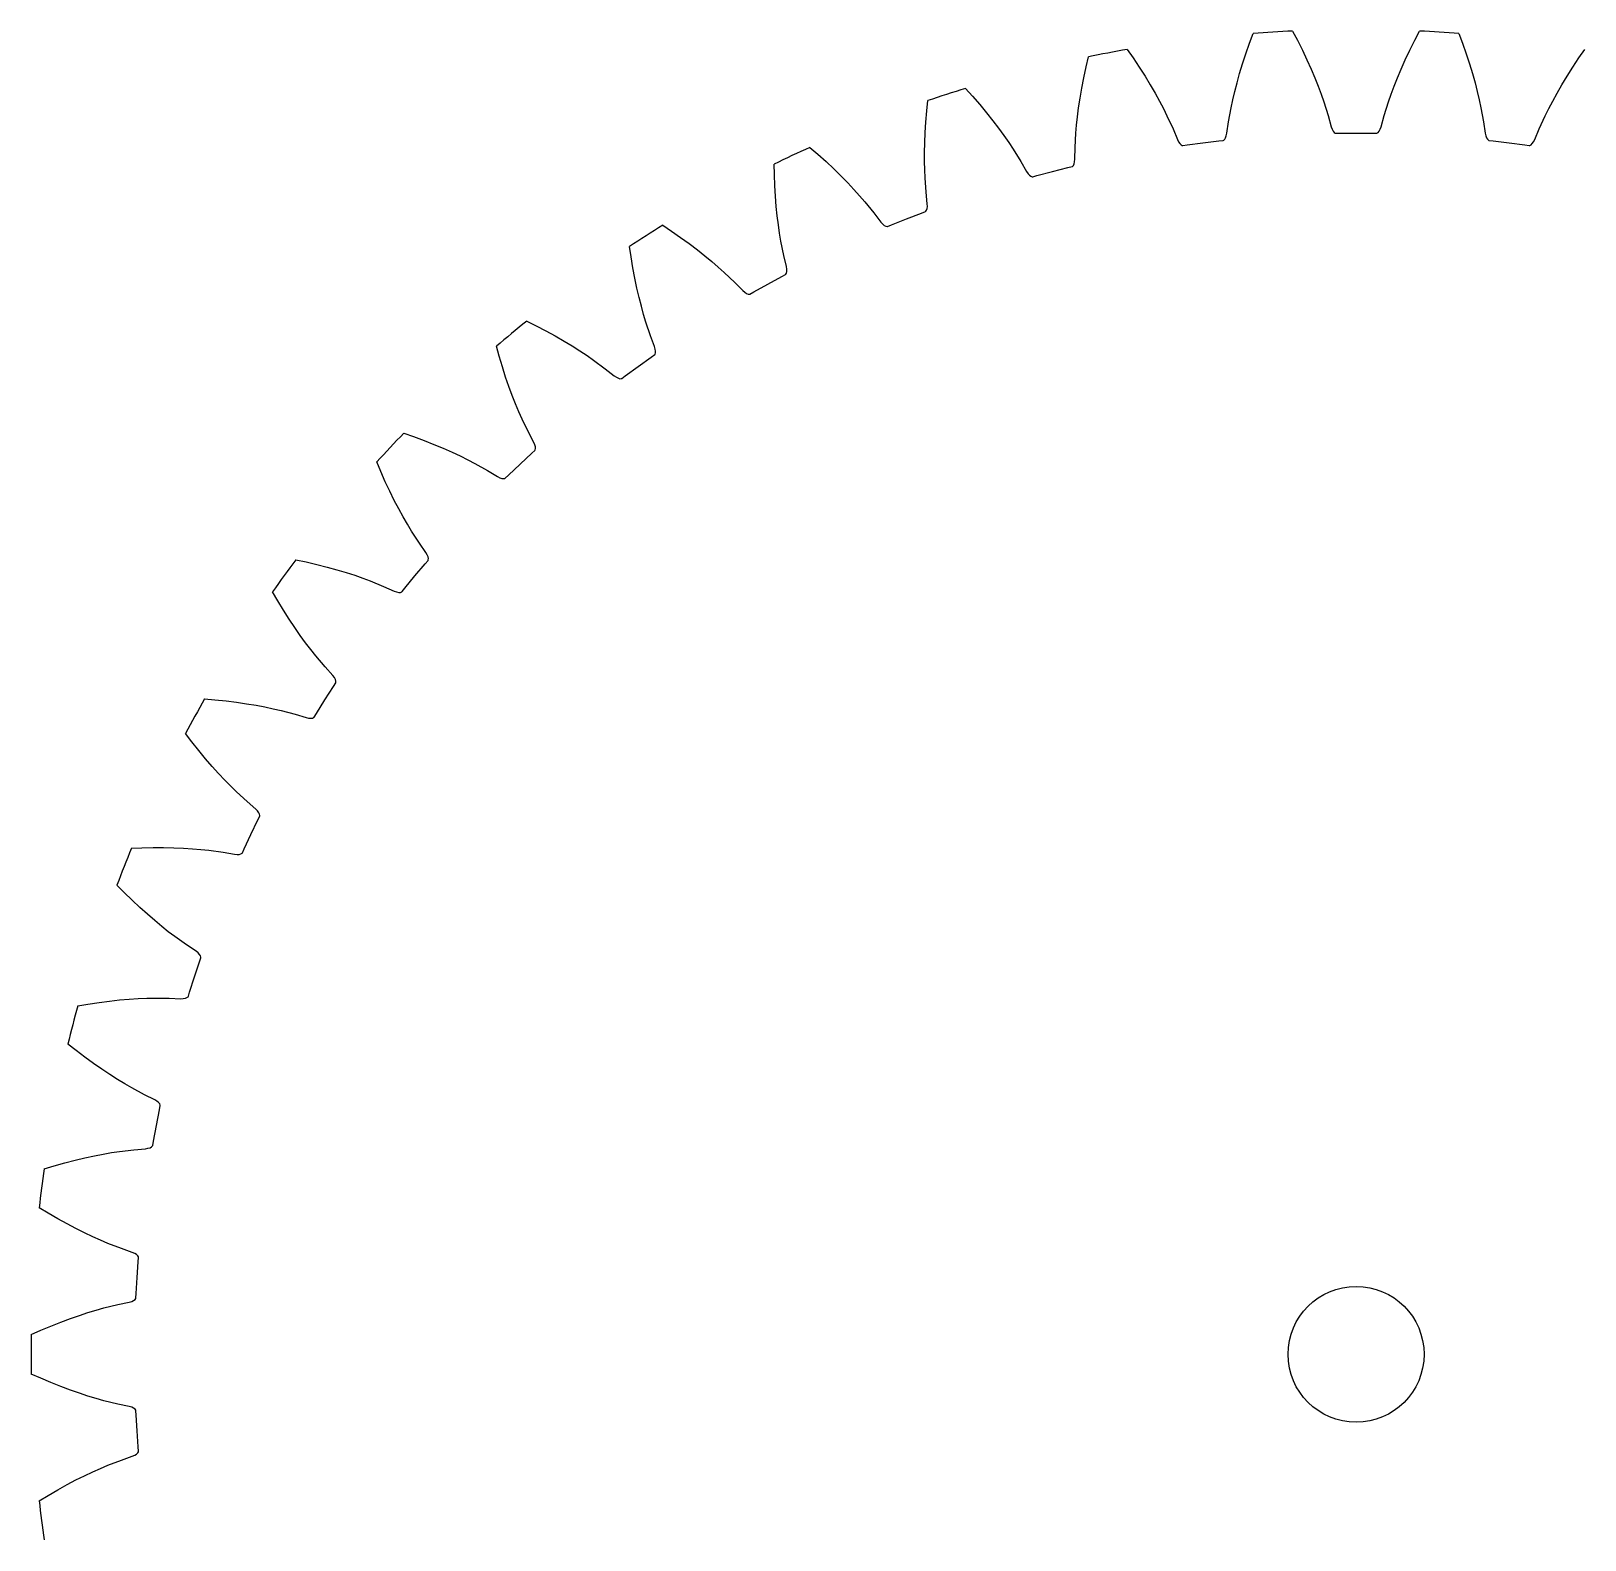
# Model space of a CAD drawing. Extents: x -39 to 114, y -39 to 39.
# Drawn here: x -39 to 6.74, y -5.46 to 38.96 of the extents above; entities that cross this region are included whole.
import ezdxf

# ---------------------------------------------------------------- set-up
doc = ezdxf.new("R2010")
doc.units = 0

msp = doc.modelspace()

# ---------------------------------------------------------------- linework, layer by layer
msp.add_circle((0, 0), 2)
msp.add_circle((0, 0), 2)
at = {"layer": 'layer1'}
for p, q in [((-3.135, 38.596), (-3.029, 38.882)), ((-1.868, 38.955), (-1.727, 38.684)), ((1.727, 38.684), (1.868, 38.955)), ((3.029, 38.882), (3.135, 38.596)), ((-3.244, 38.286), (-3.135, 38.596)), ((-1.727, 38.684), (-1.581, 38.391)), ((1.581, 38.391), (1.727, 38.684)), ((3.135, 38.596), (3.244, 38.286)), ((-7.948, 37.898), (-7.878, 38.196)), ((-6.736, 38.414), (-6.561, 38.163)), ((-6.561, 38.163), (-6.38, 37.89)), ((-3.427, 37.703), (-3.34, 37.989)), ((-3.34, 37.989), (-3.244, 38.286)), ((-1.581, 38.391), (-1.447, 38.108)), ((-1.447, 38.108), (-1.326, 37.836)), ((1.326, 37.836), (1.447, 38.108)), ((1.447, 38.108), (1.581, 38.391)), ((3.244, 38.286), (3.34, 37.989)), ((3.34, 37.989), (3.427, 37.703)), ((6.38, 37.89), (6.561, 38.163)), ((6.561, 38.163), (6.736, 38.414)), ((-8.075, 37.271), (-8.017, 37.578)), ((-8.017, 37.578), (-7.948, 37.898)), ((-6.38, 37.89), (-6.212, 37.626)), ((-6.212, 37.626), (-6.057, 37.371)), ((-3.503, 37.432), (-3.427, 37.703)), ((-1.326, 37.836), (-1.216, 37.576)), ((-1.216, 37.576), (-1.118, 37.329)), ((1.118, 37.329), (1.216, 37.576)), ((1.216, 37.576), (1.326, 37.836)), ((3.427, 37.703), (3.503, 37.432)), ((6.057, 37.371), (6.212, 37.626)), ((6.212, 37.626), (6.38, 37.89)), ((-11.497, 37.267), (-11.293, 37.04)), ((-8.125, 36.977), (-8.075, 37.271)), ((-6.057, 37.371), (-5.916, 37.127)), ((-5.916, 37.127), (-5.788, 36.894)), ((-3.627, 36.93), (-3.569, 37.175)), ((-3.569, 37.175), (-3.503, 37.432)), ((-1.118, 37.329), (-1.03, 37.093)), ((-1.03, 37.093), (-0.952, 36.87)), ((0.952, 36.87), (1.03, 37.093)), ((1.03, 37.093), (1.118, 37.329)), ((3.503, 37.432), (3.569, 37.175)), ((3.569, 37.175), (3.627, 36.93)), ((5.788, 36.894), (5.916, 37.127)), ((5.916, 37.127), (6.057, 37.371)), ((-12.663, 36.277), (-12.635, 36.603)), ((-12.635, 36.603), (-12.603, 36.907)), ((-11.293, 37.04), (-11.078, 36.792)), ((-11.078, 36.792), (-10.879, 36.551)), ((-8.2, 36.434), (-8.167, 36.697)), ((-8.167, 36.697), (-8.125, 36.977)), ((-5.788, 36.894), (-5.671, 36.672)), ((-5.671, 36.672), (-5.566, 36.46)), ((-3.752, 36.281), (-3.676, 36.699)), ((-3.676, 36.699), (-3.627, 36.93)), ((-0.952, 36.87), (-0.825, 36.465)), ((0.825, 36.465), (0.952, 36.87)), ((3.627, 36.93), (3.676, 36.699)), ((3.676, 36.699), (3.752, 36.281)), ((5.566, 36.46), (5.671, 36.672)), ((5.671, 36.672), (5.788, 36.894)), ((-12.683, 35.965), (-12.663, 36.277)), ((-10.879, 36.551), (-10.693, 36.317)), ((-10.693, 36.317), (-10.522, 36.093)), ((-8.247, 35.949), (-8.227, 36.184)), ((-8.227, 36.184), (-8.2, 36.434)), ((-5.566, 36.46), (-5.388, 36.074)), ((-3.801, 35.945), (-3.752, 36.281)), ((-0.825, 36.465), (-0.734, 36.138)), ((-0.734, 36.138), (-0.707, 36.066)), ((0.707, 36.066), (0.734, 36.138)), ((0.734, 36.138), (0.825, 36.465)), ((3.752, 36.281), (3.801, 35.945)), ((5.388, 36.074), (5.566, 36.46)), ((-12.696, 35.667), (-12.683, 35.965)), ((-10.522, 36.093), (-10.366, 35.878)), ((-10.366, 35.878), (-10.222, 35.672)), ((-8.27, 35.525), (-8.247, 35.949)), ((-5.388, 36.074), (-5.258, 35.761)), ((-5.258, 35.761), (-5.222, 35.693)), ((-5.222, 35.693), (-5.185, 35.641)), ((-4.506, 35.667), (-4.039, 35.723)), ((-4.039, 35.723), (-3.912, 35.737)), ((-3.912, 35.737), (-3.897, 35.743)), ((-3.897, 35.743), (-3.867, 35.769)), ((-3.867, 35.769), (-3.841, 35.811)), ((-3.841, 35.811), (-3.819, 35.87)), ((-3.819, 35.87), (-3.801, 35.945)), ((-0.707, 36.066), (-0.677, 36.01)), ((-0.677, 36.01), (-0.646, 35.971)), ((-0.646, 35.971), (-0.614, 35.95)), ((-0.614, 35.95), (-0.598, 35.946)), ((-0.598, 35.946), (-0.47, 35.947)), ((-0.47, 35.947), (0, 35.95)), ((0, 35.95), (0.47, 35.947)), ((0.47, 35.947), (0.598, 35.946)), ((0.598, 35.946), (0.614, 35.95)), ((0.614, 35.95), (0.646, 35.971)), ((0.646, 35.971), (0.677, 36.01)), ((0.677, 36.01), (0.707, 36.066)), ((3.801, 35.945), (3.819, 35.87)), ((3.819, 35.87), (3.841, 35.811)), ((3.841, 35.811), (3.867, 35.769)), ((3.867, 35.769), (3.897, 35.743)), ((3.897, 35.743), (3.912, 35.737)), ((3.912, 35.737), (4.039, 35.723)), ((4.039, 35.723), (4.506, 35.667)), ((5.185, 35.641), (5.222, 35.693)), ((5.222, 35.693), (5.258, 35.761)), ((5.258, 35.761), (5.388, 36.074)), ((-16.077, 35.532), (-15.846, 35.332)), ((-15.846, 35.332), (-15.602, 35.113)), ((-12.702, 35.384), (-12.696, 35.667)), ((-12.702, 35.119), (-12.702, 35.384)), ((-10.222, 35.672), (-10.092, 35.475)), ((-10.092, 35.475), (-9.867, 35.114)), ((-8.276, 35.185), (-8.27, 35.525)), ((-5.185, 35.641), (-5.149, 35.607)), ((-5.149, 35.607), (-5.115, 35.59)), ((-5.115, 35.59), (-5.098, 35.587)), ((-5.098, 35.587), (-4.972, 35.605)), ((-4.972, 35.605), (-4.506, 35.667)), ((4.506, 35.667), (4.972, 35.605)), ((4.972, 35.605), (5.098, 35.587)), ((5.098, 35.587), (5.115, 35.59)), ((5.115, 35.59), (5.149, 35.607)), ((5.149, 35.607), (5.185, 35.641)), ((-17.123, 34.731), (-17.13, 35.037)), ((-15.602, 35.113), (-15.374, 34.899)), ((-15.374, 34.899), (-15.161, 34.691)), ((-12.697, 34.868), (-12.702, 35.119)), ((-12.688, 34.632), (-12.697, 34.868)), ((-9.867, 35.114), (-9.698, 34.82)), ((-9.698, 34.82), (-9.654, 34.757)), ((-9.395, 34.701), (-8.94, 34.821)), ((-8.94, 34.821), (-8.484, 34.935)), ((-8.484, 34.935), (-8.36, 34.965)), ((-8.36, 34.965), (-8.346, 34.973)), ((-8.346, 34.973), (-8.32, 35.002)), ((-8.32, 35.002), (-8.299, 35.047)), ((-8.299, 35.047), (-8.284, 35.108)), ((-8.284, 35.108), (-8.276, 35.185)), ((-17.11, 34.404), (-17.123, 34.731)), ((-17.091, 34.092), (-17.11, 34.404)), ((-15.161, 34.691), (-14.963, 34.489)), ((-14.963, 34.489), (-14.781, 34.296)), ((-12.657, 34.208), (-12.688, 34.632)), ((-9.654, 34.757), (-9.611, 34.71)), ((-9.611, 34.71), (-9.572, 34.681)), ((-9.572, 34.681), (-9.535, 34.668)), ((-9.535, 34.668), (-9.518, 34.668)), ((-9.518, 34.668), (-9.395, 34.701)), ((-17.066, 33.794), (-17.091, 34.092)), ((-14.781, 34.296), (-14.613, 34.109)), ((-14.613, 34.109), (-14.458, 33.931)), ((-14.458, 33.931), (-14.19, 33.601)), ((-12.621, 33.871), (-12.657, 34.208)), ((-12.619, 33.793), (-12.621, 33.871)), ((-17.037, 33.513), (-17.066, 33.794)), ((-17.004, 33.25), (-17.037, 33.513)), ((-14.19, 33.601), (-13.986, 33.33)), ((-13.67, 33.25), (-13.234, 33.425)), ((-13.234, 33.425), (-12.796, 33.596)), ((-12.796, 33.596), (-12.677, 33.642)), ((-12.677, 33.642), (-12.663, 33.651)), ((-12.663, 33.651), (-12.641, 33.683)), ((-12.641, 33.683), (-12.626, 33.731)), ((-12.626, 33.731), (-12.619, 33.793)), ((-20.404, 33.237), (-20.149, 33.068)), ((-20.149, 33.068), (-19.88, 32.881)), ((-16.967, 33.001), (-17.004, 33.25)), ((-16.928, 32.768), (-16.967, 33.001)), ((-13.986, 33.33), (-13.934, 33.273)), ((-13.934, 33.273), (-13.886, 33.232)), ((-13.886, 33.232), (-13.843, 33.208)), ((-13.843, 33.208), (-13.805, 33.199)), ((-13.805, 33.199), (-13.788, 33.201)), ((-13.788, 33.201), (-13.67, 33.25)), ((-21.341, 32.311), (-21.386, 32.614)), ((-19.88, 32.881), (-19.627, 32.697)), ((-19.627, 32.697), (-19.389, 32.517)), ((-19.389, 32.517), (-19.168, 32.342)), ((-16.845, 32.352), (-16.928, 32.768)), ((-21.287, 31.988), (-21.341, 32.311)), ((-19.168, 32.342), (-18.963, 32.173)), ((-18.963, 32.173), (-18.773, 32.009)), ((-16.766, 32.022), (-16.845, 32.352)), ((-16.755, 31.945), (-16.766, 32.022)), ((-21.229, 31.681), (-21.287, 31.988)), ((-21.167, 31.389), (-21.229, 31.681)), ((-18.773, 32.009), (-18.597, 31.851)), ((-18.597, 31.851), (-18.29, 31.557)), ((-17.319, 31.503), (-16.906, 31.727)), ((-16.906, 31.727), (-16.793, 31.787)), ((-16.793, 31.787), (-16.781, 31.799)), ((-16.781, 31.799), (-16.763, 31.833)), ((-16.763, 31.833), (-16.754, 31.882)), ((-16.754, 31.882), (-16.755, 31.945)), ((-21.103, 31.114), (-21.167, 31.389)), ((-21.037, 30.857), (-21.103, 31.114)), ((-18.29, 31.557), (-18.053, 31.314)), ((-18.053, 31.314), (-17.994, 31.264)), ((-17.994, 31.264), (-17.942, 31.229)), ((-17.942, 31.229), (-17.896, 31.211)), ((-17.896, 31.211), (-17.857, 31.207)), ((-17.857, 31.207), (-17.841, 31.212)), ((-17.841, 31.212), (-17.73, 31.274)), ((-17.73, 31.274), (-17.319, 31.503)), ((-20.97, 30.615), (-21.037, 30.857)), ((-24.409, 30.417), (-24.135, 30.281)), ((-24.135, 30.281), (-23.844, 30.13)), ((-20.902, 30.388), (-20.97, 30.615)), ((-20.767, 29.986), (-20.902, 30.388)), ((-23.844, 30.13), (-23.57, 29.98)), ((-23.57, 29.98), (-23.312, 29.831)), ((-23.312, 29.831), (-23.07, 29.685)), ((-20.648, 29.668), (-20.767, 29.986)), ((-25.223, 29.382), (-25.305, 29.676)), ((-25.128, 29.068), (-25.223, 29.382)), ((-23.07, 29.685), (-22.846, 29.543)), ((-22.846, 29.543), (-22.636, 29.404)), ((-22.636, 29.404), (-22.442, 29.269)), ((-21.131, 29.084), (-20.749, 29.358)), ((-20.749, 29.358), (-20.645, 29.432)), ((-20.627, 29.593), (-20.648, 29.668)), ((-20.645, 29.432), (-20.634, 29.445)), ((-20.634, 29.445), (-20.621, 29.481)), ((-20.618, 29.531), (-20.627, 29.593)), ((-20.621, 29.481), (-20.618, 29.531)), ((-25.032, 28.77), (-25.128, 29.068)), ((-22.442, 29.269), (-22.101, 29.016)), ((-22.101, 29.016), (-21.835, 28.805)), ((-21.51, 28.805), (-21.131, 29.084)), ((-24.934, 28.488), (-25.032, 28.77)), ((-24.836, 28.224), (-24.934, 28.488)), ((-21.835, 28.805), (-21.771, 28.762)), ((-21.771, 28.762), (-21.714, 28.735)), ((-21.714, 28.735), (-21.666, 28.722)), ((-21.666, 28.722), (-21.628, 28.723)), ((-21.628, 28.723), (-21.612, 28.729)), ((-21.612, 28.729), (-21.51, 28.805)), ((-24.738, 27.977), (-24.836, 28.224)), ((-24.641, 27.745), (-24.738, 27.977)), ((-24.545, 27.529), (-24.641, 27.745)), ((-24.361, 27.146), (-24.545, 27.529)), ((-28.029, 27.118), (-27.74, 27.018)), ((-27.74, 27.018), (-27.432, 26.904)), ((-24.203, 26.846), (-24.361, 27.146)), ((-27.432, 26.904), (-27.142, 26.789)), ((-27.142, 26.789), (-26.867, 26.674)), ((-26.867, 26.674), (-26.609, 26.559)), ((-26.609, 26.559), (-26.368, 26.446)), ((-24.265, 26.526), (-24.171, 26.612)), ((-24.173, 26.775), (-24.203, 26.846)), ((-24.157, 26.714), (-24.173, 26.775)), ((-24.171, 26.612), (-24.162, 26.627)), ((-24.162, 26.627), (-24.153, 26.664)), ((-24.153, 26.664), (-24.157, 26.714)), ((-28.706, 25.989), (-28.825, 26.27)), ((-26.368, 26.446), (-26.143, 26.335)), ((-26.143, 26.335), (-25.934, 26.226)), ((-25.934, 26.226), (-25.563, 26.017)), ((-24.95, 25.882), (-24.609, 26.206)), ((-24.609, 26.206), (-24.265, 26.526)), ((-28.573, 25.689), (-28.706, 25.989)), ((-28.44, 25.406), (-28.573, 25.689)), ((-25.563, 26.017), (-25.273, 25.841)), ((-25.273, 25.841), (-25.204, 25.807)), ((-25.204, 25.807), (-25.144, 25.786)), ((-25.144, 25.786), (-25.095, 25.78)), ((-25.095, 25.78), (-25.057, 25.786)), ((-25.057, 25.786), (-25.042, 25.794)), ((-25.042, 25.794), (-24.95, 25.882)), ((-28.308, 25.139), (-28.44, 25.406)), ((-28.177, 24.888), (-28.308, 25.139)), ((-28.05, 24.656), (-28.177, 24.888)), ((-27.924, 24.438), (-28.05, 24.656)), ((-27.802, 24.236), (-27.924, 24.438)), ((-27.571, 23.879), (-27.802, 24.236)), ((-27.377, 23.601), (-27.571, 23.879)), ((-31.206, 23.392), (-30.907, 23.328)), ((-30.907, 23.328), (-30.588, 23.253)), ((-27.398, 23.276), (-27.316, 23.373)), ((-27.338, 23.534), (-27.377, 23.601)), ((-27.314, 23.476), (-27.338, 23.534)), ((-27.316, 23.373), (-27.309, 23.388)), ((-27.305, 23.427), (-27.314, 23.476)), ((-27.309, 23.388), (-27.305, 23.427)), ((-30.588, 23.253), (-30.285, 23.176)), ((-30.285, 23.176), (-29.998, 23.096)), ((-29.998, 23.096), (-29.728, 23.015)), ((-29.728, 23.015), (-29.475, 22.933)), ((-29.475, 22.933), (-29.237, 22.85)), ((-27.997, 22.551), (-27.7, 22.915)), ((-27.7, 22.915), (-27.398, 23.276)), ((-31.737, 22.186), (-31.89, 22.451)), ((-29.237, 22.85), (-29.016, 22.768)), ((-29.016, 22.768), (-28.622, 22.608)), ((-28.622, 22.608), (-28.313, 22.47)), ((-28.313, 22.47), (-28.24, 22.444)), ((-28.24, 22.444), (-28.178, 22.432)), ((-28.178, 22.432), (-28.128, 22.431)), ((-28.128, 22.431), (-28.091, 22.442)), ((-28.091, 22.442), (-28.078, 22.452)), ((-28.078, 22.452), (-27.997, 22.551)), ((-31.568, 21.905), (-31.737, 22.186)), ((-31.4, 21.641), (-31.568, 21.905)), ((-31.235, 21.393), (-31.4, 21.641)), ((-31.075, 21.161), (-31.235, 21.393)), ((-30.919, 20.946), (-31.075, 21.161)), ((-30.767, 20.745), (-30.919, 20.946)), ((-30.62, 20.56), (-30.767, 20.745)), ((-30.347, 20.235), (-30.62, 20.56)), ((-30.119, 19.984), (-30.347, 20.235)), ((-30.072, 19.922), (-30.119, 19.984)), ((-30.099, 19.658), (-30.03, 19.765)), ((-30.041, 19.867), (-30.072, 19.922)), ((-30.025, 19.82), (-30.041, 19.867)), ((-30.03, 19.765), (-30.025, 19.781)), ((-30.025, 19.781), (-30.025, 19.82)), ((-33.892, 19.296), (-33.588, 19.27)), ((-33.588, 19.27), (-33.261, 19.236)), ((-33.261, 19.236), (-32.951, 19.198)), ((-30.603, 18.864), (-30.354, 19.263)), ((-30.354, 19.263), (-30.099, 19.658)), ((-32.951, 19.198), (-32.656, 19.154)), ((-32.656, 19.154), (-32.378, 19.107)), ((-32.378, 19.107), (-32.117, 19.058)), ((-32.117, 19.058), (-31.871, 19.006)), ((-31.871, 19.006), (-31.641, 18.952)), ((-31.641, 18.952), (-31.23, 18.843)), ((-31.23, 18.843), (-30.906, 18.744)), ((-30.683, 18.745), (-30.67, 18.756)), ((-30.67, 18.756), (-30.603, 18.864)), ((-30.906, 18.744), (-30.83, 18.728)), ((-30.83, 18.728), (-30.767, 18.723)), ((-30.767, 18.723), (-30.718, 18.729)), ((-30.718, 18.729), (-30.683, 18.745)), ((-34.268, 18.033), (-34.452, 18.277)), ((-34.064, 17.776), (-34.268, 18.033)), ((-33.865, 17.535), (-34.064, 17.776)), ((-33.67, 17.309), (-33.865, 17.535)), ((-33.482, 17.099), (-33.67, 17.309)), ((-33.3, 16.905), (-33.482, 17.099)), ((-33.124, 16.726), (-33.3, 16.905)), ((-32.956, 16.56), (-33.124, 16.726)), ((-32.644, 16.272), (-32.956, 16.56)), ((-32.386, 16.051), (-32.644, 16.272)), ((-32.332, 15.996), (-32.386, 16.051)), ((-32.529, 15.307), (-32.326, 15.731)), ((-32.294, 15.945), (-32.332, 15.996)), ((-32.326, 15.731), (-32.27, 15.846)), ((-32.273, 15.901), (-32.294, 15.945)), ((-32.267, 15.862), (-32.273, 15.901)), ((-32.27, 15.846), (-32.267, 15.862)), ((-32.726, 14.88), (-32.529, 15.307)), ((-36.043, 14.896), (-35.738, 14.909)), ((-35.738, 14.909), (-35.41, 14.916)), ((-35.41, 14.916), (-35.098, 14.916)), ((-35.098, 14.916), (-34.799, 14.91)), ((-34.799, 14.91), (-34.517, 14.899)), ((-34.517, 14.899), (-34.252, 14.882)), ((-34.252, 14.882), (-34.002, 14.862)), ((-34.002, 14.862), (-33.767, 14.837)), ((-33.767, 14.837), (-33.346, 14.78)), ((-33.346, 14.78), (-33.011, 14.723)), ((-33.011, 14.723), (-32.934, 14.716)), ((-32.934, 14.716), (-32.871, 14.719)), ((-32.871, 14.719), (-32.823, 14.731)), ((-32.823, 14.731), (-32.79, 14.751)), ((-32.79, 14.751), (-32.779, 14.764)), ((-32.779, 14.764), (-32.726, 14.88)), ((-36.258, 13.596), (-36.471, 13.815)), ((-36.023, 13.367), (-36.258, 13.596)), ((-35.796, 13.152), (-36.023, 13.367)), ((-35.574, 12.953), (-35.796, 13.152)), ((-35.361, 12.768), (-35.574, 12.953)), ((-35.156, 12.599), (-35.361, 12.768)), ((-34.96, 12.442), (-35.156, 12.599)), ((-34.772, 12.299), (-34.96, 12.442)), ((-34.426, 12.053), (-34.772, 12.299)), ((-34.143, 11.866), (-34.426, 12.053)), ((-34.19, 11.109), (-34.042, 11.555)), ((-34.082, 11.817), (-34.143, 11.866)), ((-34.038, 11.772), (-34.082, 11.817)), ((-34.042, 11.555), (-34.002, 11.676)), ((-34.011, 11.73), (-34.038, 11.772)), ((-34.001, 11.693), (-34.011, 11.73)), ((-34.002, 11.676), (-34.001, 11.693)), ((-34.333, 10.661), (-34.19, 11.109)), ((-34.411, 10.501), (-34.38, 10.525)), ((-34.38, 10.525), (-34.371, 10.539)), ((-34.371, 10.539), (-34.333, 10.661)), ((-37.626, 10.261), (-37.325, 10.312)), ((-37.325, 10.312), (-37, 10.36)), ((-37, 10.36), (-36.69, 10.4)), ((-36.69, 10.4), (-36.393, 10.431)), ((-36.393, 10.431), (-36.112, 10.455)), ((-36.112, 10.455), (-35.847, 10.472)), ((-35.847, 10.472), (-35.596, 10.483)), ((-35.596, 10.483), (-35.36, 10.488)), ((-35.36, 10.488), (-34.935, 10.484)), ((-34.935, 10.484), (-34.596, 10.469)), ((-34.596, 10.469), (-34.519, 10.473)), ((-34.519, 10.473), (-34.457, 10.483)), ((-34.457, 10.483), (-34.411, 10.501)), ((-37.676, 8.945), (-37.915, 9.135)), ((-37.415, 8.746), (-37.676, 8.945)), ((-37.162, 8.562), (-37.415, 8.746)), ((-36.917, 8.392), (-37.162, 8.562)), ((-36.682, 8.235), (-36.917, 8.392)), ((-36.458, 8.093), (-36.682, 8.235)), ((-36.243, 7.962), (-36.458, 8.093)), ((-36.039, 7.844), (-36.243, 7.962)), ((-35.665, 7.643), (-36.039, 7.844)), ((-35.36, 7.493), (-35.665, 7.643)), ((-35.294, 7.452), (-35.36, 7.493)), ((-35.245, 7.413), (-35.294, 7.452)), ((-35.213, 7.375), (-35.245, 7.413)), ((-35.222, 7.198), (-35.197, 7.323)), ((-35.198, 7.339), (-35.213, 7.375)), ((-35.197, 7.323), (-35.198, 7.339)), ((-35.313, 6.736), (-35.222, 7.198)), ((-35.398, 6.274), (-35.313, 6.736)), ((-36.629, 5.939), (-36.396, 5.973)), ((-36.396, 5.973), (-35.974, 6.023)), ((-35.974, 6.023), (-35.636, 6.05)), ((-35.636, 6.05), (-35.559, 6.064)), ((-35.559, 6.064), (-35.499, 6.082)), ((-35.499, 6.082), (-35.455, 6.106)), ((-35.455, 6.106), (-35.428, 6.133)), ((-35.428, 6.133), (-35.421, 6.148)), ((-35.421, 6.148), (-35.398, 6.274)), ((-38.615, 5.464), (-38.323, 5.553)), ((-38.323, 5.553), (-38.007, 5.641)), ((-38.007, 5.641), (-37.704, 5.719)), ((-37.704, 5.719), (-37.414, 5.788)), ((-37.414, 5.788), (-37.138, 5.847)), ((-37.138, 5.847), (-36.877, 5.897)), ((-36.877, 5.897), (-36.629, 5.939)), ((-38.5, 4.152), (-38.761, 4.311)), ((-38.216, 3.988), (-38.5, 4.152)), ((-37.942, 3.837), (-38.216, 3.988)), ((-37.678, 3.699), (-37.942, 3.837)), ((-37.425, 3.573), (-37.678, 3.699)), ((-37.185, 3.46), (-37.425, 3.573)), ((-36.955, 3.357), (-37.185, 3.46)), ((-36.738, 3.265), (-36.955, 3.357)), ((-36.341, 3.113), (-36.738, 3.265)), ((-36.021, 3.002), (-36.341, 3.113)), ((-35.95, 2.97), (-36.021, 3.002)), ((-35.896, 2.937), (-35.95, 2.97)), ((-35.86, 2.904), (-35.896, 2.937)), ((-35.841, 2.87), (-35.86, 2.904)), ((-35.847, 2.726), (-35.837, 2.854)), ((-35.837, 2.854), (-35.841, 2.87)), ((-35.879, 2.257), (-35.847, 2.726)), ((-35.906, 1.788), (-35.879, 2.257)), ((-36.857, 1.365), (-36.445, 1.467)), ((-36.445, 1.467), (-36.113, 1.536)), ((-36.113, 1.536), (-36.039, 1.559)), ((-36.039, 1.559), (-35.981, 1.585)), ((-35.981, 1.585), (-35.941, 1.614)), ((-35.941, 1.614), (-35.918, 1.645)), ((-35.918, 1.645), (-35.912, 1.661)), ((-35.912, 1.661), (-35.906, 1.788)), ((-38.414, 0.833), (-38.124, 0.948)), ((-38.124, 0.948), (-37.844, 1.053)), ((-37.844, 1.053), (-37.578, 1.146)), ((-37.578, 1.146), (-37.325, 1.228)), ((-37.325, 1.228), (-37.085, 1.301)), ((-37.085, 1.301), (-36.857, 1.365)), ((-38.996, 0.582), (-38.717, 0.706)), ((-38.717, 0.706), (-38.414, 0.833)), ((-38.717, -0.706), (-38.996, -0.582)), ((-38.414, -0.833), (-38.717, -0.706)), ((-38.124, -0.948), (-38.414, -0.833)), ((-37.844, -1.053), (-38.124, -0.948)), ((-37.578, -1.146), (-37.844, -1.053)), ((-37.325, -1.228), (-37.578, -1.146)), ((-37.085, -1.301), (-37.325, -1.228)), ((-36.857, -1.365), (-37.085, -1.301)), ((-36.445, -1.467), (-36.857, -1.365)), ((-36.113, -1.536), (-36.445, -1.467)), ((-36.039, -1.559), (-36.113, -1.536)), ((-35.981, -1.585), (-36.039, -1.559)), ((-35.941, -1.614), (-35.981, -1.585)), ((-35.918, -1.645), (-35.941, -1.614)), ((-35.912, -1.661), (-35.918, -1.645)), ((-35.906, -1.788), (-35.912, -1.661)), ((-35.879, -2.257), (-35.906, -1.788)), ((-35.847, -2.726), (-35.879, -2.257)), ((-35.837, -2.854), (-35.847, -2.726)), ((-36.738, -3.265), (-36.341, -3.113)), ((-36.341, -3.113), (-36.021, -3.002)), ((-36.021, -3.002), (-35.95, -2.97)), ((-35.95, -2.97), (-35.896, -2.937)), ((-35.896, -2.937), (-35.86, -2.904)), ((-35.86, -2.904), (-35.841, -2.87)), ((-35.841, -2.87), (-35.837, -2.854)), ((-37.678, -3.699), (-37.425, -3.573)), ((-37.425, -3.573), (-37.185, -3.46)), ((-37.185, -3.46), (-36.955, -3.357)), ((-36.955, -3.357), (-36.738, -3.265)), ((-38.5, -4.152), (-38.216, -3.988)), ((-38.216, -3.988), (-37.942, -3.837)), ((-37.942, -3.837), (-37.678, -3.699)), ((-38.761, -4.311), (-38.5, -4.152))]:
    msp.add_line(p, q, dxfattribs=at)
for start, end in [(92.7457, 94.4543), (85.5457, 87.2543), (99.9457, 101.6543), (107.1457, 108.8543), (114.3457, 116.0543), (121.5457, 123.2543), (128.7457, 130.4543), (135.9457, 137.6543), (143.1457, 144.8543), (150.3457, 152.0543), (157.5457, 159.2543), (164.7457, 166.4543), (171.9457, 173.6543), (179.1457, 180.8543), (186.3457, 188.0543)]:
    msp.add_arc((0, 0), 39, start, end, dxfattribs=at)
at = {"layer": 'layer3'}
for p, q in [((-3.135, 38.596), (-3.029, 38.882)), ((-1.868, 38.955), (-1.727, 38.684)), ((1.727, 38.684), (1.868, 38.955)), ((3.029, 38.882), (3.135, 38.596)), ((-3.244, 38.286), (-3.135, 38.596)), ((-1.727, 38.684), (-1.581, 38.391)), ((1.581, 38.391), (1.727, 38.684)), ((3.135, 38.596), (3.244, 38.286)), ((-7.948, 37.898), (-7.878, 38.196)), ((-6.736, 38.414), (-6.561, 38.163)), ((-6.561, 38.163), (-6.38, 37.89)), ((-3.427, 37.703), (-3.34, 37.989)), ((-3.34, 37.989), (-3.244, 38.286)), ((-1.581, 38.391), (-1.447, 38.108)), ((-1.447, 38.108), (-1.326, 37.836)), ((1.326, 37.836), (1.447, 38.108)), ((1.447, 38.108), (1.581, 38.391)), ((3.244, 38.286), (3.34, 37.989)), ((3.34, 37.989), (3.427, 37.703)), ((6.38, 37.89), (6.561, 38.163)), ((6.561, 38.163), (6.736, 38.414)), ((-8.075, 37.271), (-8.017, 37.578)), ((-8.017, 37.578), (-7.948, 37.898)), ((-6.38, 37.89), (-6.212, 37.626)), ((-6.212, 37.626), (-6.057, 37.371)), ((-3.503, 37.432), (-3.427, 37.703)), ((-1.326, 37.836), (-1.216, 37.576)), ((-1.216, 37.576), (-1.118, 37.329)), ((1.118, 37.329), (1.216, 37.576)), ((1.216, 37.576), (1.326, 37.836)), ((3.427, 37.703), (3.503, 37.432)), ((6.057, 37.371), (6.212, 37.626)), ((6.212, 37.626), (6.38, 37.89)), ((-11.497, 37.267), (-11.293, 37.04)), ((-8.125, 36.977), (-8.075, 37.271)), ((-6.057, 37.371), (-5.916, 37.127)), ((-5.916, 37.127), (-5.788, 36.894)), ((-3.627, 36.93), (-3.569, 37.175)), ((-3.569, 37.175), (-3.503, 37.432)), ((-1.118, 37.329), (-1.03, 37.093)), ((-1.03, 37.093), (-0.952, 36.87)), ((0.952, 36.87), (1.03, 37.093)), ((1.03, 37.093), (1.118, 37.329)), ((3.503, 37.432), (3.569, 37.175)), ((3.569, 37.175), (3.627, 36.93)), ((5.788, 36.894), (5.916, 37.127)), ((5.916, 37.127), (6.057, 37.371)), ((-12.663, 36.277), (-12.635, 36.603)), ((-12.635, 36.603), (-12.603, 36.907)), ((-11.293, 37.04), (-11.078, 36.792)), ((-11.078, 36.792), (-10.879, 36.551)), ((-8.2, 36.434), (-8.167, 36.697)), ((-8.167, 36.697), (-8.125, 36.977)), ((-5.788, 36.894), (-5.671, 36.672)), ((-5.671, 36.672), (-5.566, 36.46)), ((-3.752, 36.281), (-3.676, 36.699)), ((-3.676, 36.699), (-3.627, 36.93)), ((-0.952, 36.87), (-0.825, 36.465)), ((0.825, 36.465), (0.952, 36.87)), ((3.627, 36.93), (3.676, 36.699)), ((3.676, 36.699), (3.752, 36.281)), ((5.566, 36.46), (5.671, 36.672)), ((5.671, 36.672), (5.788, 36.894)), ((-12.683, 35.965), (-12.663, 36.277)), ((-10.879, 36.551), (-10.693, 36.317)), ((-10.693, 36.317), (-10.522, 36.093)), ((-8.247, 35.949), (-8.227, 36.184)), ((-8.227, 36.184), (-8.2, 36.434)), ((-5.566, 36.46), (-5.388, 36.074)), ((-3.801, 35.945), (-3.752, 36.281)), ((-0.825, 36.465), (-0.734, 36.138)), ((-0.734, 36.138), (-0.707, 36.066)), ((0.707, 36.066), (0.734, 36.138)), ((0.734, 36.138), (0.825, 36.465)), ((3.752, 36.281), (3.801, 35.945)), ((5.388, 36.074), (5.566, 36.46)), ((-12.696, 35.667), (-12.683, 35.965)), ((-10.522, 36.093), (-10.366, 35.878)), ((-10.366, 35.878), (-10.222, 35.672)), ((-8.27, 35.525), (-8.247, 35.949)), ((-5.388, 36.074), (-5.258, 35.761)), ((-5.258, 35.761), (-5.222, 35.693)), ((-5.222, 35.693), (-5.185, 35.641)), ((-4.506, 35.667), (-4.039, 35.723)), ((-4.039, 35.723), (-3.912, 35.737)), ((-3.912, 35.737), (-3.897, 35.743)), ((-3.897, 35.743), (-3.867, 35.769)), ((-3.867, 35.769), (-3.841, 35.811)), ((-3.841, 35.811), (-3.819, 35.87)), ((-3.819, 35.87), (-3.801, 35.945)), ((-0.707, 36.066), (-0.677, 36.01)), ((-0.677, 36.01), (-0.646, 35.971)), ((-0.646, 35.971), (-0.614, 35.95)), ((-0.614, 35.95), (-0.598, 35.946)), ((-0.598, 35.946), (-0.47, 35.947)), ((-0.47, 35.947), (0, 35.95)), ((0, 35.95), (0.47, 35.947)), ((0.47, 35.947), (0.598, 35.946)), ((0.598, 35.946), (0.614, 35.95)), ((0.614, 35.95), (0.646, 35.971)), ((0.646, 35.971), (0.677, 36.01)), ((0.677, 36.01), (0.707, 36.066)), ((3.801, 35.945), (3.819, 35.87)), ((3.819, 35.87), (3.841, 35.811)), ((3.841, 35.811), (3.867, 35.769)), ((3.867, 35.769), (3.897, 35.743)), ((3.897, 35.743), (3.912, 35.737)), ((3.912, 35.737), (4.039, 35.723)), ((4.039, 35.723), (4.506, 35.667)), ((5.185, 35.641), (5.222, 35.693)), ((5.222, 35.693), (5.258, 35.761)), ((5.258, 35.761), (5.388, 36.074)), ((-16.077, 35.532), (-15.846, 35.332)), ((-15.846, 35.332), (-15.602, 35.113)), ((-12.702, 35.384), (-12.696, 35.667)), ((-12.702, 35.119), (-12.702, 35.384)), ((-10.222, 35.672), (-10.092, 35.475)), ((-10.092, 35.475), (-9.867, 35.114)), ((-8.276, 35.185), (-8.27, 35.525)), ((-5.185, 35.641), (-5.149, 35.607)), ((-5.149, 35.607), (-5.115, 35.59)), ((-5.115, 35.59), (-5.098, 35.587)), ((-5.098, 35.587), (-4.972, 35.605)), ((-4.972, 35.605), (-4.506, 35.667)), ((4.506, 35.667), (4.972, 35.605)), ((4.972, 35.605), (5.098, 35.587)), ((5.098, 35.587), (5.115, 35.59)), ((5.115, 35.59), (5.149, 35.607)), ((5.149, 35.607), (5.185, 35.641)), ((-17.123, 34.731), (-17.13, 35.037)), ((-15.602, 35.113), (-15.374, 34.899)), ((-15.374, 34.899), (-15.161, 34.691)), ((-12.697, 34.868), (-12.702, 35.119)), ((-12.688, 34.632), (-12.697, 34.868)), ((-9.867, 35.114), (-9.698, 34.82)), ((-9.698, 34.82), (-9.654, 34.757)), ((-9.395, 34.701), (-8.94, 34.821)), ((-8.94, 34.821), (-8.484, 34.935)), ((-8.484, 34.935), (-8.36, 34.965)), ((-8.36, 34.965), (-8.346, 34.973)), ((-8.346, 34.973), (-8.32, 35.002)), ((-8.32, 35.002), (-8.299, 35.047)), ((-8.299, 35.047), (-8.284, 35.108)), ((-8.284, 35.108), (-8.276, 35.185)), ((-17.11, 34.404), (-17.123, 34.731)), ((-17.091, 34.092), (-17.11, 34.404)), ((-15.161, 34.691), (-14.963, 34.489)), ((-14.963, 34.489), (-14.781, 34.296)), ((-12.657, 34.208), (-12.688, 34.632)), ((-9.654, 34.757), (-9.611, 34.71)), ((-9.611, 34.71), (-9.572, 34.681)), ((-9.572, 34.681), (-9.535, 34.668)), ((-9.535, 34.668), (-9.518, 34.668)), ((-9.518, 34.668), (-9.395, 34.701)), ((-17.066, 33.794), (-17.091, 34.092)), ((-14.781, 34.296), (-14.613, 34.109)), ((-14.613, 34.109), (-14.458, 33.931)), ((-14.458, 33.931), (-14.19, 33.601)), ((-12.621, 33.871), (-12.657, 34.208)), ((-12.619, 33.793), (-12.621, 33.871)), ((-17.037, 33.513), (-17.066, 33.794)), ((-17.004, 33.25), (-17.037, 33.513)), ((-14.19, 33.601), (-13.986, 33.33)), ((-13.67, 33.25), (-13.234, 33.425)), ((-13.234, 33.425), (-12.796, 33.596)), ((-12.796, 33.596), (-12.677, 33.642)), ((-12.677, 33.642), (-12.663, 33.651)), ((-12.663, 33.651), (-12.641, 33.683)), ((-12.641, 33.683), (-12.626, 33.731)), ((-12.626, 33.731), (-12.619, 33.793)), ((-20.404, 33.237), (-20.149, 33.068)), ((-20.149, 33.068), (-19.88, 32.881)), ((-16.967, 33.001), (-17.004, 33.25)), ((-16.928, 32.768), (-16.967, 33.001)), ((-13.986, 33.33), (-13.934, 33.273)), ((-13.934, 33.273), (-13.886, 33.232)), ((-13.886, 33.232), (-13.843, 33.208)), ((-13.843, 33.208), (-13.805, 33.199)), ((-13.805, 33.199), (-13.788, 33.201)), ((-13.788, 33.201), (-13.67, 33.25)), ((-21.341, 32.311), (-21.386, 32.614)), ((-19.88, 32.881), (-19.627, 32.697)), ((-19.627, 32.697), (-19.389, 32.517)), ((-19.389, 32.517), (-19.168, 32.342)), ((-16.845, 32.352), (-16.928, 32.768)), ((-21.287, 31.988), (-21.341, 32.311)), ((-19.168, 32.342), (-18.963, 32.173)), ((-18.963, 32.173), (-18.773, 32.009)), ((-16.766, 32.022), (-16.845, 32.352)), ((-16.755, 31.945), (-16.766, 32.022)), ((-21.229, 31.681), (-21.287, 31.988)), ((-21.167, 31.389), (-21.229, 31.681)), ((-18.773, 32.009), (-18.597, 31.851)), ((-18.597, 31.851), (-18.29, 31.557)), ((-17.319, 31.503), (-16.906, 31.727)), ((-16.906, 31.727), (-16.793, 31.787)), ((-16.793, 31.787), (-16.781, 31.799)), ((-16.781, 31.799), (-16.763, 31.833)), ((-16.763, 31.833), (-16.754, 31.882)), ((-16.754, 31.882), (-16.755, 31.945)), ((-21.103, 31.114), (-21.167, 31.389)), ((-21.037, 30.857), (-21.103, 31.114)), ((-18.29, 31.557), (-18.053, 31.314)), ((-18.053, 31.314), (-17.994, 31.264)), ((-17.994, 31.264), (-17.942, 31.229)), ((-17.942, 31.229), (-17.896, 31.211)), ((-17.896, 31.211), (-17.857, 31.207)), ((-17.857, 31.207), (-17.841, 31.212)), ((-17.841, 31.212), (-17.73, 31.274)), ((-17.73, 31.274), (-17.319, 31.503)), ((-20.97, 30.615), (-21.037, 30.857)), ((-24.409, 30.417), (-24.135, 30.281)), ((-24.135, 30.281), (-23.844, 30.13)), ((-20.902, 30.388), (-20.97, 30.615)), ((-20.767, 29.986), (-20.902, 30.388)), ((-23.844, 30.13), (-23.57, 29.98)), ((-23.57, 29.98), (-23.312, 29.831)), ((-23.312, 29.831), (-23.07, 29.685)), ((-20.648, 29.668), (-20.767, 29.986)), ((-25.223, 29.382), (-25.305, 29.676)), ((-25.128, 29.068), (-25.223, 29.382)), ((-23.07, 29.685), (-22.846, 29.543)), ((-22.846, 29.543), (-22.636, 29.404)), ((-22.636, 29.404), (-22.442, 29.269)), ((-21.131, 29.084), (-20.749, 29.358)), ((-20.749, 29.358), (-20.645, 29.432)), ((-20.627, 29.593), (-20.648, 29.668)), ((-20.645, 29.432), (-20.634, 29.445)), ((-20.634, 29.445), (-20.621, 29.481)), ((-20.618, 29.531), (-20.627, 29.593)), ((-20.621, 29.481), (-20.618, 29.531)), ((-25.032, 28.77), (-25.128, 29.068)), ((-22.442, 29.269), (-22.101, 29.016)), ((-22.101, 29.016), (-21.835, 28.805)), ((-21.51, 28.805), (-21.131, 29.084)), ((-24.934, 28.488), (-25.032, 28.77)), ((-24.836, 28.224), (-24.934, 28.488)), ((-21.835, 28.805), (-21.771, 28.762)), ((-21.771, 28.762), (-21.714, 28.735)), ((-21.714, 28.735), (-21.666, 28.722)), ((-21.666, 28.722), (-21.628, 28.723)), ((-21.628, 28.723), (-21.612, 28.729)), ((-21.612, 28.729), (-21.51, 28.805)), ((-24.738, 27.977), (-24.836, 28.224)), ((-24.641, 27.745), (-24.738, 27.977)), ((-24.545, 27.529), (-24.641, 27.745)), ((-24.361, 27.146), (-24.545, 27.529)), ((-28.029, 27.118), (-27.74, 27.018)), ((-27.74, 27.018), (-27.432, 26.904)), ((-24.203, 26.846), (-24.361, 27.146)), ((-27.432, 26.904), (-27.142, 26.789)), ((-27.142, 26.789), (-26.867, 26.674)), ((-26.867, 26.674), (-26.609, 26.559)), ((-26.609, 26.559), (-26.368, 26.446)), ((-24.265, 26.526), (-24.171, 26.612)), ((-24.173, 26.775), (-24.203, 26.846)), ((-24.157, 26.714), (-24.173, 26.775)), ((-24.171, 26.612), (-24.162, 26.627)), ((-24.162, 26.627), (-24.153, 26.664)), ((-24.153, 26.664), (-24.157, 26.714)), ((-28.706, 25.989), (-28.825, 26.27)), ((-26.368, 26.446), (-26.143, 26.335)), ((-26.143, 26.335), (-25.934, 26.226)), ((-25.934, 26.226), (-25.563, 26.017)), ((-24.95, 25.882), (-24.609, 26.206)), ((-24.609, 26.206), (-24.265, 26.526)), ((-28.573, 25.689), (-28.706, 25.989)), ((-28.44, 25.406), (-28.573, 25.689)), ((-25.563, 26.017), (-25.273, 25.841)), ((-25.273, 25.841), (-25.204, 25.807)), ((-25.204, 25.807), (-25.144, 25.786)), ((-25.144, 25.786), (-25.095, 25.78)), ((-25.095, 25.78), (-25.057, 25.786)), ((-25.057, 25.786), (-25.042, 25.794)), ((-25.042, 25.794), (-24.95, 25.882)), ((-28.308, 25.139), (-28.44, 25.406)), ((-28.177, 24.888), (-28.308, 25.139)), ((-28.05, 24.656), (-28.177, 24.888)), ((-27.924, 24.438), (-28.05, 24.656)), ((-27.802, 24.236), (-27.924, 24.438)), ((-27.571, 23.879), (-27.802, 24.236)), ((-27.377, 23.601), (-27.571, 23.879)), ((-31.206, 23.392), (-30.907, 23.328)), ((-30.907, 23.328), (-30.588, 23.253)), ((-27.398, 23.276), (-27.316, 23.373)), ((-27.338, 23.534), (-27.377, 23.601)), ((-27.314, 23.476), (-27.338, 23.534)), ((-27.316, 23.373), (-27.309, 23.388)), ((-27.305, 23.427), (-27.314, 23.476)), ((-27.309, 23.388), (-27.305, 23.427)), ((-30.588, 23.253), (-30.285, 23.176)), ((-30.285, 23.176), (-29.998, 23.096)), ((-29.998, 23.096), (-29.728, 23.015)), ((-29.728, 23.015), (-29.475, 22.933)), ((-29.475, 22.933), (-29.237, 22.85)), ((-27.997, 22.551), (-27.7, 22.915)), ((-27.7, 22.915), (-27.398, 23.276)), ((-31.737, 22.186), (-31.89, 22.451)), ((-29.237, 22.85), (-29.016, 22.768)), ((-29.016, 22.768), (-28.622, 22.608)), ((-28.622, 22.608), (-28.313, 22.47)), ((-28.313, 22.47), (-28.24, 22.444)), ((-28.24, 22.444), (-28.178, 22.432)), ((-28.178, 22.432), (-28.128, 22.431)), ((-28.128, 22.431), (-28.091, 22.442)), ((-28.091, 22.442), (-28.078, 22.452)), ((-28.078, 22.452), (-27.997, 22.551)), ((-31.568, 21.905), (-31.737, 22.186)), ((-31.4, 21.641), (-31.568, 21.905)), ((-31.235, 21.393), (-31.4, 21.641)), ((-31.075, 21.161), (-31.235, 21.393)), ((-30.919, 20.946), (-31.075, 21.161)), ((-30.767, 20.745), (-30.919, 20.946)), ((-30.62, 20.56), (-30.767, 20.745)), ((-30.347, 20.235), (-30.62, 20.56)), ((-30.119, 19.984), (-30.347, 20.235)), ((-30.072, 19.922), (-30.119, 19.984)), ((-30.099, 19.658), (-30.03, 19.765)), ((-30.041, 19.867), (-30.072, 19.922)), ((-30.025, 19.82), (-30.041, 19.867)), ((-30.03, 19.765), (-30.025, 19.781)), ((-30.025, 19.781), (-30.025, 19.82)), ((-33.892, 19.296), (-33.588, 19.27)), ((-33.588, 19.27), (-33.261, 19.236)), ((-33.261, 19.236), (-32.951, 19.198)), ((-30.603, 18.864), (-30.354, 19.263)), ((-30.354, 19.263), (-30.099, 19.658)), ((-32.951, 19.198), (-32.656, 19.154)), ((-32.656, 19.154), (-32.378, 19.107)), ((-32.378, 19.107), (-32.117, 19.058)), ((-32.117, 19.058), (-31.871, 19.006)), ((-31.871, 19.006), (-31.641, 18.952)), ((-31.641, 18.952), (-31.23, 18.843)), ((-31.23, 18.843), (-30.906, 18.744)), ((-30.683, 18.745), (-30.67, 18.756)), ((-30.67, 18.756), (-30.603, 18.864)), ((-30.906, 18.744), (-30.83, 18.728)), ((-30.83, 18.728), (-30.767, 18.723)), ((-30.767, 18.723), (-30.718, 18.729)), ((-30.718, 18.729), (-30.683, 18.745)), ((-34.268, 18.033), (-34.452, 18.277)), ((-34.064, 17.776), (-34.268, 18.033)), ((-33.865, 17.535), (-34.064, 17.776)), ((-33.67, 17.309), (-33.865, 17.535)), ((-33.482, 17.099), (-33.67, 17.309)), ((-33.3, 16.905), (-33.482, 17.099)), ((-33.124, 16.726), (-33.3, 16.905)), ((-32.956, 16.56), (-33.124, 16.726)), ((-32.644, 16.272), (-32.956, 16.56)), ((-32.386, 16.051), (-32.644, 16.272)), ((-32.332, 15.996), (-32.386, 16.051)), ((-32.529, 15.307), (-32.326, 15.731)), ((-32.294, 15.945), (-32.332, 15.996)), ((-32.326, 15.731), (-32.27, 15.846)), ((-32.273, 15.901), (-32.294, 15.945)), ((-32.267, 15.862), (-32.273, 15.901)), ((-32.27, 15.846), (-32.267, 15.862)), ((-32.726, 14.88), (-32.529, 15.307)), ((-36.043, 14.896), (-35.738, 14.909)), ((-35.738, 14.909), (-35.41, 14.916)), ((-35.41, 14.916), (-35.098, 14.916)), ((-35.098, 14.916), (-34.799, 14.91)), ((-34.799, 14.91), (-34.517, 14.899)), ((-34.517, 14.899), (-34.252, 14.882)), ((-34.252, 14.882), (-34.002, 14.862)), ((-34.002, 14.862), (-33.767, 14.837)), ((-33.767, 14.837), (-33.346, 14.78)), ((-33.346, 14.78), (-33.011, 14.723)), ((-33.011, 14.723), (-32.934, 14.716)), ((-32.934, 14.716), (-32.871, 14.719)), ((-32.871, 14.719), (-32.823, 14.731)), ((-32.823, 14.731), (-32.79, 14.751)), ((-32.79, 14.751), (-32.779, 14.764)), ((-32.779, 14.764), (-32.726, 14.88)), ((-36.258, 13.596), (-36.471, 13.815)), ((-36.023, 13.367), (-36.258, 13.596)), ((-35.796, 13.152), (-36.023, 13.367)), ((-35.574, 12.953), (-35.796, 13.152)), ((-35.361, 12.768), (-35.574, 12.953)), ((-35.156, 12.599), (-35.361, 12.768)), ((-34.96, 12.442), (-35.156, 12.599)), ((-34.772, 12.299), (-34.96, 12.442)), ((-34.426, 12.053), (-34.772, 12.299)), ((-34.143, 11.866), (-34.426, 12.053)), ((-34.19, 11.109), (-34.042, 11.555)), ((-34.082, 11.817), (-34.143, 11.866)), ((-34.038, 11.772), (-34.082, 11.817)), ((-34.042, 11.555), (-34.002, 11.676)), ((-34.011, 11.73), (-34.038, 11.772)), ((-34.001, 11.693), (-34.011, 11.73)), ((-34.002, 11.676), (-34.001, 11.693)), ((-34.333, 10.661), (-34.19, 11.109)), ((-34.411, 10.501), (-34.38, 10.525)), ((-34.38, 10.525), (-34.371, 10.539)), ((-34.371, 10.539), (-34.333, 10.661)), ((-37.626, 10.261), (-37.325, 10.312)), ((-37.325, 10.312), (-37, 10.36)), ((-37, 10.36), (-36.69, 10.4)), ((-36.69, 10.4), (-36.393, 10.431)), ((-36.393, 10.431), (-36.112, 10.455)), ((-36.112, 10.455), (-35.847, 10.472)), ((-35.847, 10.472), (-35.596, 10.483)), ((-35.596, 10.483), (-35.36, 10.488)), ((-35.36, 10.488), (-34.935, 10.484)), ((-34.935, 10.484), (-34.596, 10.469)), ((-34.596, 10.469), (-34.519, 10.473)), ((-34.519, 10.473), (-34.457, 10.483)), ((-34.457, 10.483), (-34.411, 10.501)), ((-37.676, 8.945), (-37.915, 9.135)), ((-37.415, 8.746), (-37.676, 8.945)), ((-37.162, 8.562), (-37.415, 8.746)), ((-36.917, 8.392), (-37.162, 8.562)), ((-36.682, 8.235), (-36.917, 8.392)), ((-36.458, 8.093), (-36.682, 8.235)), ((-36.243, 7.962), (-36.458, 8.093)), ((-36.039, 7.844), (-36.243, 7.962)), ((-35.665, 7.643), (-36.039, 7.844)), ((-35.36, 7.493), (-35.665, 7.643)), ((-35.294, 7.452), (-35.36, 7.493)), ((-35.245, 7.413), (-35.294, 7.452)), ((-35.213, 7.375), (-35.245, 7.413)), ((-35.222, 7.198), (-35.197, 7.323)), ((-35.198, 7.339), (-35.213, 7.375)), ((-35.197, 7.323), (-35.198, 7.339)), ((-35.313, 6.736), (-35.222, 7.198)), ((-35.398, 6.274), (-35.313, 6.736)), ((-36.629, 5.939), (-36.396, 5.973)), ((-36.396, 5.973), (-35.974, 6.023)), ((-35.974, 6.023), (-35.636, 6.05)), ((-35.636, 6.05), (-35.559, 6.064)), ((-35.559, 6.064), (-35.499, 6.082)), ((-35.499, 6.082), (-35.455, 6.106)), ((-35.455, 6.106), (-35.428, 6.133)), ((-35.428, 6.133), (-35.421, 6.148)), ((-35.421, 6.148), (-35.398, 6.274)), ((-38.615, 5.464), (-38.323, 5.553)), ((-38.323, 5.553), (-38.007, 5.641)), ((-38.007, 5.641), (-37.704, 5.719)), ((-37.704, 5.719), (-37.414, 5.788)), ((-37.414, 5.788), (-37.138, 5.847)), ((-37.138, 5.847), (-36.877, 5.897)), ((-36.877, 5.897), (-36.629, 5.939)), ((-38.5, 4.152), (-38.761, 4.311)), ((-38.216, 3.988), (-38.5, 4.152)), ((-37.942, 3.837), (-38.216, 3.988)), ((-37.678, 3.699), (-37.942, 3.837)), ((-37.425, 3.573), (-37.678, 3.699)), ((-37.185, 3.46), (-37.425, 3.573)), ((-36.955, 3.357), (-37.185, 3.46)), ((-36.738, 3.265), (-36.955, 3.357)), ((-36.341, 3.113), (-36.738, 3.265)), ((-36.021, 3.002), (-36.341, 3.113)), ((-35.95, 2.97), (-36.021, 3.002)), ((-35.896, 2.937), (-35.95, 2.97)), ((-35.86, 2.904), (-35.896, 2.937)), ((-35.841, 2.87), (-35.86, 2.904)), ((-35.847, 2.726), (-35.837, 2.854)), ((-35.837, 2.854), (-35.841, 2.87)), ((-35.879, 2.257), (-35.847, 2.726)), ((-35.906, 1.788), (-35.879, 2.257)), ((-36.857, 1.365), (-36.445, 1.467)), ((-36.445, 1.467), (-36.113, 1.536)), ((-36.113, 1.536), (-36.039, 1.559)), ((-36.039, 1.559), (-35.981, 1.585)), ((-35.981, 1.585), (-35.941, 1.614)), ((-35.941, 1.614), (-35.918, 1.645)), ((-35.918, 1.645), (-35.912, 1.661)), ((-35.912, 1.661), (-35.906, 1.788)), ((-38.414, 0.833), (-38.124, 0.948)), ((-38.124, 0.948), (-37.844, 1.053)), ((-37.844, 1.053), (-37.578, 1.146)), ((-37.578, 1.146), (-37.325, 1.228)), ((-37.325, 1.228), (-37.085, 1.301)), ((-37.085, 1.301), (-36.857, 1.365)), ((-38.996, 0.582), (-38.717, 0.706)), ((-38.717, 0.706), (-38.414, 0.833)), ((-38.717, -0.706), (-38.996, -0.582)), ((-38.414, -0.833), (-38.717, -0.706)), ((-38.124, -0.948), (-38.414, -0.833)), ((-37.844, -1.053), (-38.124, -0.948)), ((-37.578, -1.146), (-37.844, -1.053)), ((-37.325, -1.228), (-37.578, -1.146)), ((-37.085, -1.301), (-37.325, -1.228)), ((-36.857, -1.365), (-37.085, -1.301)), ((-36.445, -1.467), (-36.857, -1.365)), ((-36.113, -1.536), (-36.445, -1.467)), ((-36.039, -1.559), (-36.113, -1.536)), ((-35.981, -1.585), (-36.039, -1.559)), ((-35.941, -1.614), (-35.981, -1.585)), ((-35.918, -1.645), (-35.941, -1.614)), ((-35.912, -1.661), (-35.918, -1.645)), ((-35.906, -1.788), (-35.912, -1.661)), ((-35.879, -2.257), (-35.906, -1.788)), ((-35.847, -2.726), (-35.879, -2.257)), ((-35.837, -2.854), (-35.847, -2.726)), ((-36.738, -3.265), (-36.341, -3.113)), ((-36.341, -3.113), (-36.021, -3.002)), ((-36.021, -3.002), (-35.95, -2.97)), ((-35.95, -2.97), (-35.896, -2.937)), ((-35.896, -2.937), (-35.86, -2.904)), ((-35.86, -2.904), (-35.841, -2.87)), ((-35.841, -2.87), (-35.837, -2.854)), ((-37.678, -3.699), (-37.425, -3.573)), ((-37.425, -3.573), (-37.185, -3.46)), ((-37.185, -3.46), (-36.955, -3.357)), ((-36.955, -3.357), (-36.738, -3.265)), ((-38.5, -4.152), (-38.216, -3.988)), ((-38.216, -3.988), (-37.942, -3.837)), ((-37.942, -3.837), (-37.678, -3.699)), ((-38.761, -4.311), (-38.5, -4.152))]:
    msp.add_line(p, q, dxfattribs=at)
for start, end in [(92.7457, 94.4543), (85.5457, 87.2543), (99.9457, 101.6543), (107.1457, 108.8543), (114.3457, 116.0543), (121.5457, 123.2543), (128.7457, 130.4543), (135.9457, 137.6543), (143.1457, 144.8543), (150.3457, 152.0543), (157.5457, 159.2543), (164.7457, 166.4543), (171.9457, 173.6543), (179.1457, 180.8543), (186.3457, 188.0543)]:
    msp.add_arc((0, 0), 39, start, end, dxfattribs=at)

doc.saveas('drawing.dxf')
